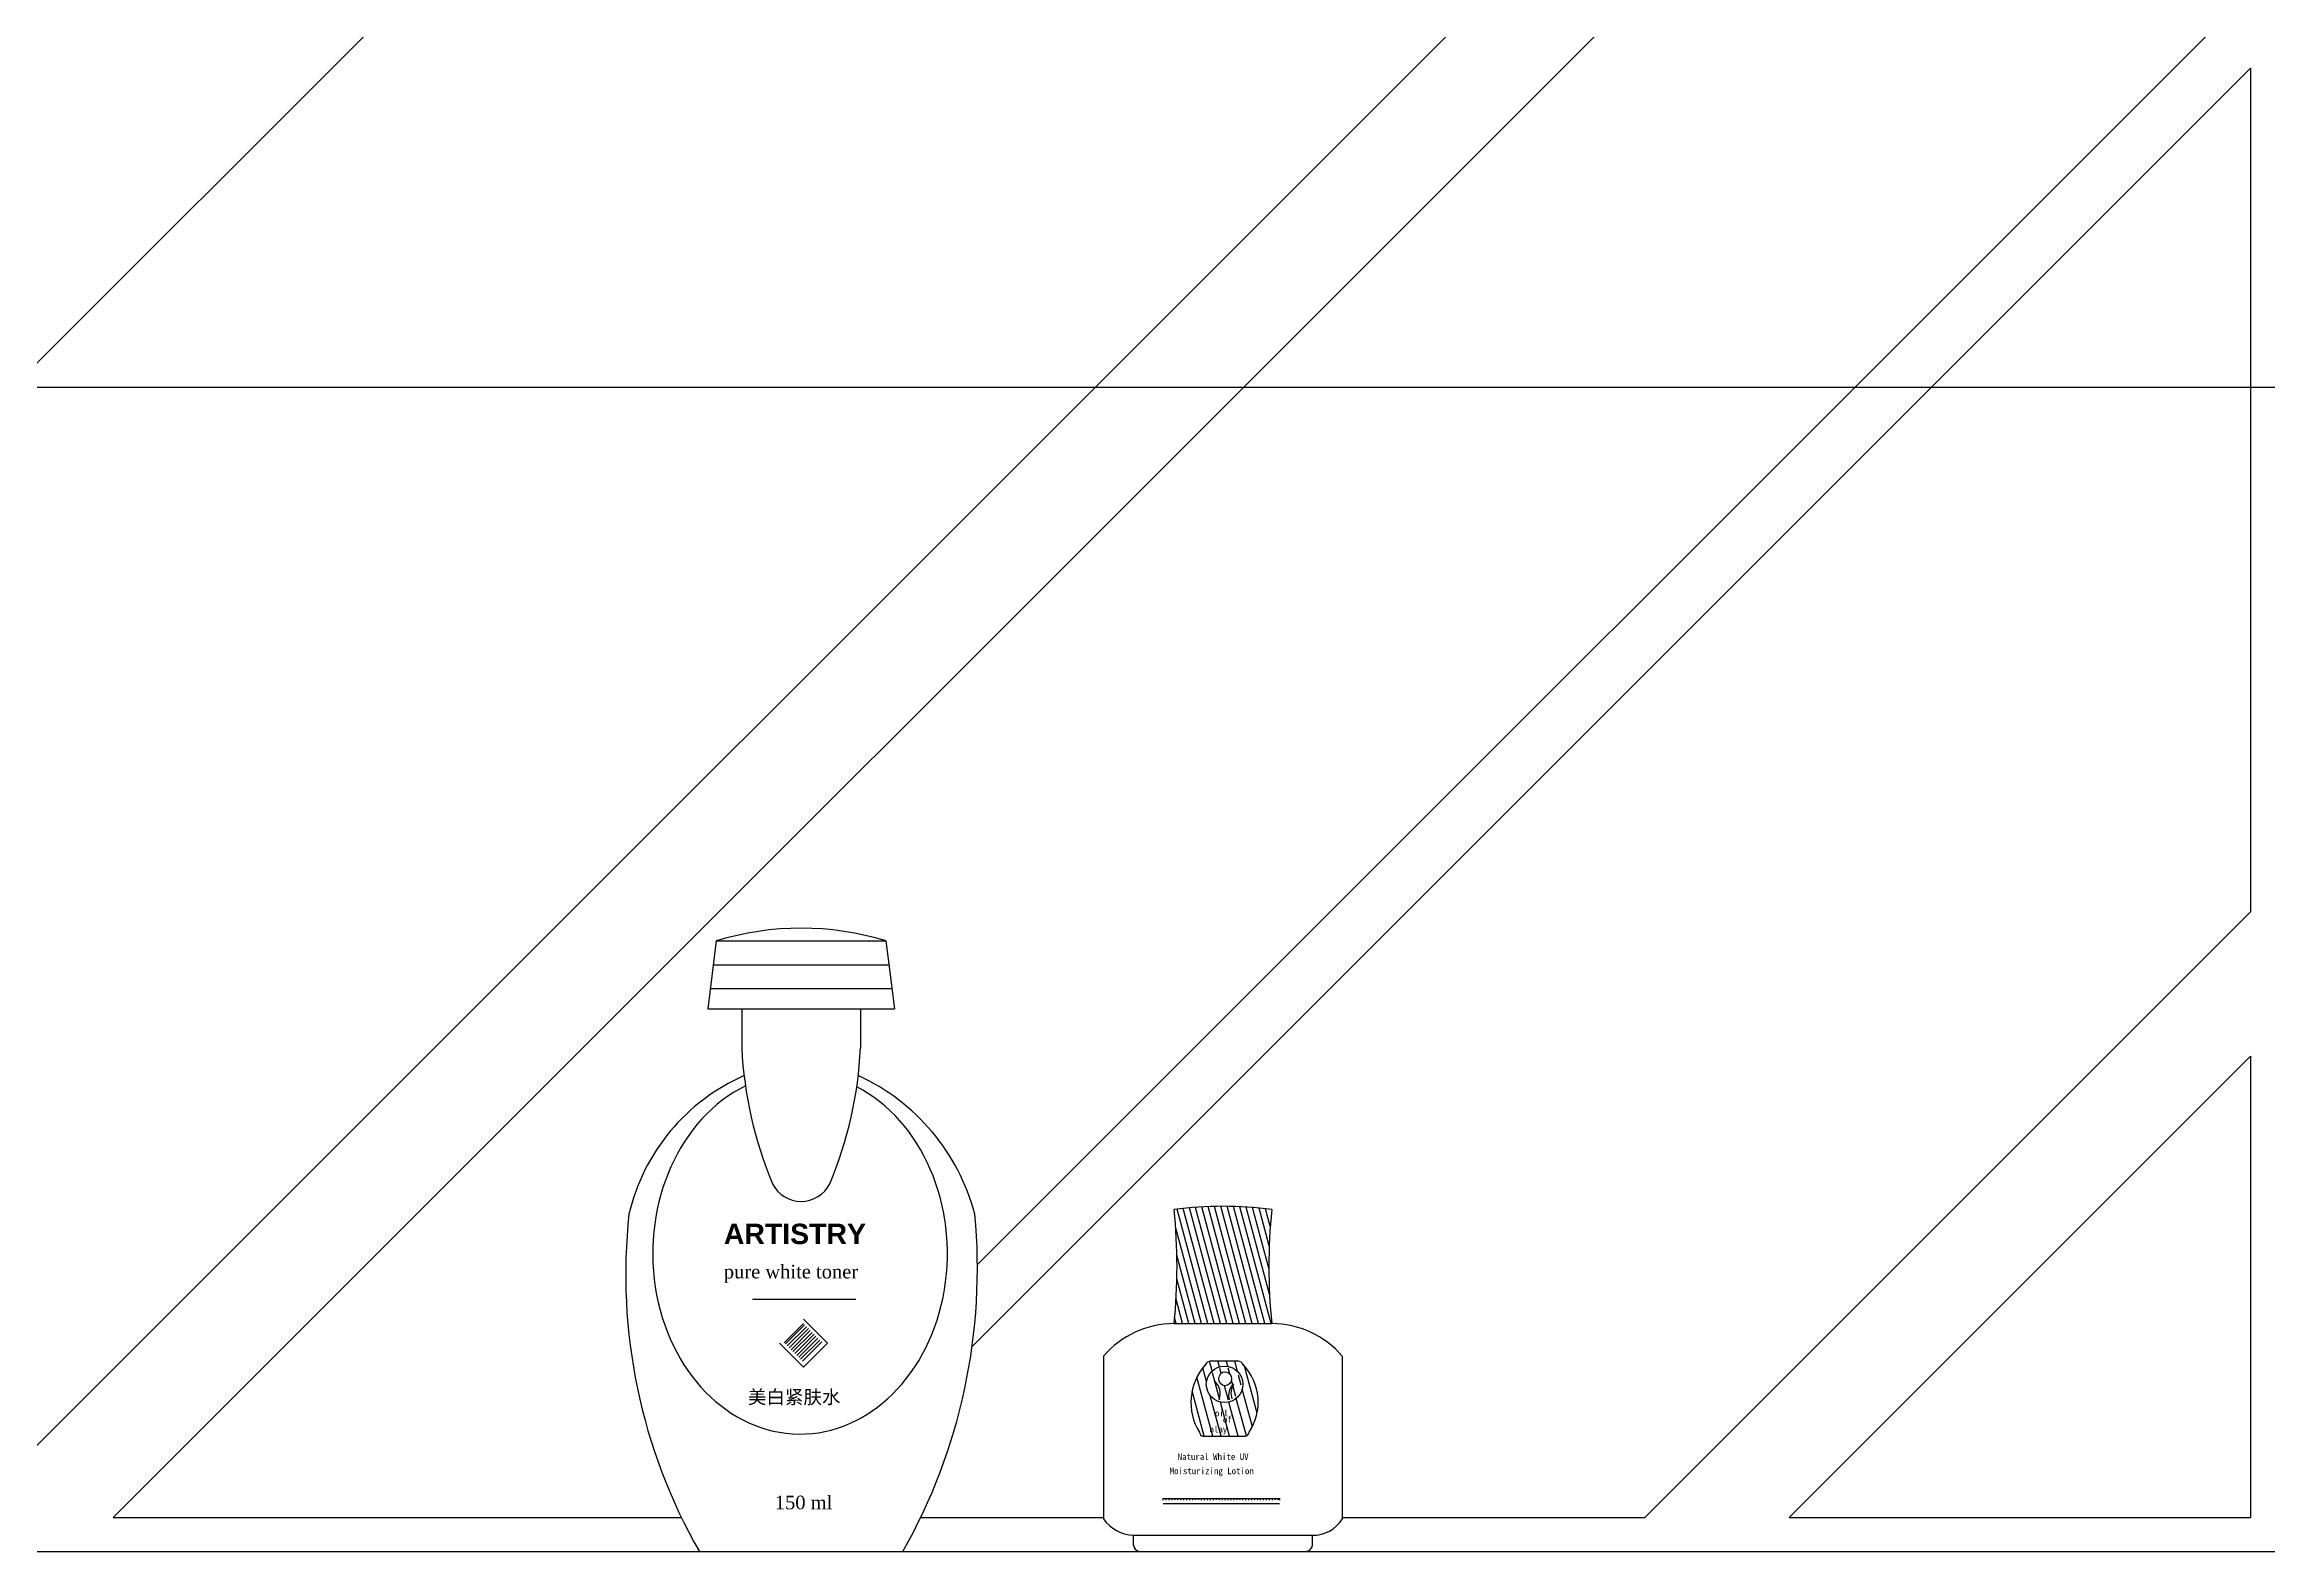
# Model space of a CAD drawing. Header units: inches. Extents: x 3 to 45, y 10.7 to 35.5.
# Drawn here: x 38.77 to 39.426, y 23.589 to 24.033 of the extents above; entities that cross this region are included whole.
import ezdxf

# ---------------------------------------------------------------- set-up
doc = ezdxf.new("R2010")
doc.units = ezdxf.units.IN
doc.header["$MEASUREMENT"] = 0
for name, color, linetype in [('02', 2, 'Continuous'), ('4', 4, 'Continuous'), ('8', 8, 'Continuous')]:
    doc.layers.add(name, color=color, linetype=linetype)
doc.styles.add('HT', font='swisseb.ttf')
doc.styles.add('STYLE2', font='')
doc.styles.add('STYLE4', font='dutcheb.ttf')
doc.styles.get('STYLE2').set_extended_font_data('SimHei')

msp = doc.modelspace()

# ---------------------------------------------------------------- hatches: boundary and pattern name
at = {"layer": '8'}
h = msp.add_hatch(dxfattribs=at)
h.set_pattern_fill('ANSI31', color=256, scale=0.0144, angle=60, style=0)
h.set_pattern_definition([(105, (18.5940726, 23.2607565), (-0.00173866649, -0.00046587428), [])])
h.paths.add_polyline_path([(39.13219, 23.68962, 0.068094), (39.10339, 23.68962, -0.05168), (39.10339, 23.65602), (39.13219, 23.65602, -0.05168)])
h = msp.add_hatch(dxfattribs=at)
h.set_pattern_fill('ANSI31', color=256, scale=0.00025, style=0)
h.set_pattern_definition([(45, (18.27798874, 23.6240931), (-0.000561266008, 0.000561266008), [])])
h.paths.add_polyline_path([(38.98847, 23.65035), (38.99413, 23.64469), (38.99978, 23.65035), (38.99413, 23.65601)])
h = msp.add_hatch(dxfattribs=at)
h.set_pattern_fill('ANSI31', color=256, scale=0.0192, angle=60, style=0)
h.set_pattern_definition([(105, (18.5940726, 23.2607565), (-0.00231822198, -0.0006211657), [])])
h.paths.add_polyline_path([(39.12385, 23.64382, 0.271674), (39.12216, 23.64501), (39.11422, 23.64501, 0.271674), (39.11253, 23.64382, 0.329653), (39.11085, 23.62398, 0.311183), (39.11195, 23.62282), (39.12443, 23.62282, 0.286488), (39.12553, 23.62403, 0.350404)])
h.paths.add_polyline_path([(39.1129, 23.63813, -1), (39.12368, 23.63813, -1)], flags=16)
h.paths.add_polyline_path([(39.11348, 23.63817, -1), (39.12318, 23.63817, -1)], flags=0)
edge = h.paths.add_edge_path(flags=0)
edge.add_ellipse((39.11847, 23.63977), major_axis=(-0.00007, -0.00206), ratio=0.920379, start_angle=0, end_angle=360)
h.paths.add_polyline_path([(39.11741, 23.62637), (39.12088, 23.62637), (39.12088, 23.62919), (39.11741, 23.62919)], flags=24)
h.paths.add_polyline_path([(39.11339, 23.62299), (39.11982, 23.62299), (39.11982, 23.62631), (39.11339, 23.62631)], flags=24)
h.paths.add_polyline_path([(39.11507, 23.62821), (39.11947, 23.62821), (39.11947, 23.63099), (39.11507, 23.63099)], flags=24)
h = msp.add_hatch(dxfattribs=at)
h.set_pattern_fill('ANSI31', color=256, scale=0.00672, angle=60, style=0)
h.set_pattern_definition([(105, (18.59407256, 23.26075655), (-0.000811377694, -0.000217407998), [])])
h.paths.add_polyline_path([(39.13445, 23.60396), (39.13445, 23.60444), (39.10013, 23.60444), (39.10013, 23.60396)])

# ---------------------------------------------------------------- linework, layer by layer
at = {"layer": '02'}
for p, q in [((38.54072, 23.71177), (39.42072, 24.59177)), ((38.74689, 23.59882), (39.42072, 24.27265)), ((38.79064, 23.59882), (39.42072, 24.2289)), ((39.04542, 23.67342), (39.42072, 24.04872)), ((39.04385, 23.64922), (39.42072, 24.02609)), ((39.42072, 24.02609), (39.42072, 23.77741)), ((38.47638, 23.93212), (42.36505, 23.93212)), ((39.24213, 23.59882), (39.42072, 23.77741)), ((38.96845, 23.76882), (38.96595, 23.74882)), ((38.96845, 23.76882), (39.01845, 23.76882)), ((39.01845, 23.76882), (39.02095, 23.74882)), ((38.96758, 23.76182), (39.01933, 23.76182)), ((38.96595, 23.74882), (39.02095, 23.74882)), ((38.9667, 23.75482), (39.0202, 23.75482)), ((38.97595, 23.74882), (38.97595, 23.73724)), ((39.01095, 23.74882), (39.01095, 23.73724)), ((39.28467, 23.59882), (39.42072, 23.73487)), ((39.42072, 23.73487), (39.42072, 23.59882)), ((38.97917, 23.66325), (39.00957, 23.66325)), ((39.00121, 23.65026), (38.99414, 23.65733)), ((38.98707, 23.65026), (38.99414, 23.64319)), ((38.99413, 23.65601), (38.98847, 23.65035)), ((38.99414, 23.64319), (39.00121, 23.65026)), ((39.10339, 23.65602), (39.13219, 23.65602)), ((39.08259, 23.64642), (39.08259, 23.59842)), ((39.11422, 23.64501), (39.12216, 23.64501)), ((39.15299, 23.64642), (39.15299, 23.59842)), ((39.11195, 23.62282), (39.12443, 23.62282)), ((39.10013, 23.60444), (39.13445, 23.60444)), ((39.10013, 23.60396), (39.10013, 23.60444)), ((39.13445, 23.60444), (39.13445, 23.60396)), ((38.79064, 23.59882), (38.95818, 23.59882)), ((39.02868, 23.59882), (39.08259, 23.59882)), ((39.10015, 23.60298), (39.13443, 23.60298)), ((39.15299, 23.59882), (39.24213, 23.59882)), ((39.28467, 23.59882), (39.42072, 23.59882)), ((39.09139, 23.59362), (39.14419, 23.59362)), ((39.09139, 23.59074), (39.09139, 23.59362)), ((39.14419, 23.59074), (39.14419, 23.59362))]:
    msp.add_line(p, q, dxfattribs=at)
msp.add_circle((39.11829, 23.63813), 0.00539, dxfattribs=at)
for centre, radius, start, end in [((38.99345, 23.68786), 0.08474, 72.84041, 107.15959), ((39.09593, 23.74336), 0.12014, 182.91998, 202.57527), ((38.89418, 23.74264), 0.1169, 337.1499, 357.35485), ((39.00068, 23.67463), 0.05957, 113.80476, 166.7085), ((38.98419, 23.67227), 0.06256, 14.87042, 65.33968), ((38.99345, 23.70153), 0.00948, 206.92255, 333.07745), ((39.11779, 23.58437), 0.10623, 82.20901, 97.79099), ((38.94129, 23.67282), 0.16297, 354.08315, 5.91685), ((39.29429, 23.67282), 0.16297, 174.08315, 185.91685), ((39.10606, 23.67046), 0.16432, 173.75657, 209.78954), ((38.87608, 23.67224), 0.16934, 330.48822, 5.45063), ((39.10345, 23.62856), 0.02746, 90.12089, 139.4294), ((39.13213, 23.62856), 0.02746, 40.5706, 89.87911), ((39.1251, 23.63276), 0.01674, 138.66428, 211.64411), ((39.11439, 23.64297), 0.00204, 94.73655, 155.53226), ((39.12199, 23.64297), 0.00204, 24.46774, 85.26345), ((39.1123, 23.63287), 0.01591, 326.23536, 43.47807), ((39.11173, 23.63527), 0.00527, 341.37354, 47.08651), ((39.12412, 23.63484), 0.00466, 133.04083, 196.71087), ((39.12542, 23.63548), 0.00527, 148.27512, 198.66674), ((39.11225, 23.6242), 0.00141, 188.70313, 257.84413), ((39.12401, 23.6243), 0.00154, 285.83117, 349.77666), ((39.09201, 23.60522), 0.01162, 215.83658, 266.9425), ((39.14431, 23.60387), 0.01025, 269.33423, 327.88669), ((39.09371, 23.59114), 0.00236, 189.82744, 260.17256), ((39.14187, 23.59114), 0.00236, 279.82744, 350.17256)]:
    msp.add_arc(centre, radius, start, end, dxfattribs=at)
for centre, major_axis, ratio, start_param, end_param in [((38.99315, 23.67666), (0, 0.05321), 0.816311, 0.379924, 5.888562), ((39.11847, 23.63977), (-0.00007, -0.00206), 0.920379, -1.570796, 4.712389)]:
    msp.add_ellipse(centre, major_axis=major_axis, ratio=ratio, start_param=start_param, end_param=end_param, dxfattribs=at)
at = {"layer": '4'}
msp.add_line((38.53072, 23.58882), (39.73072, 23.58882), dxfattribs=at)

# ---------------------------------------------------------------- texts
at = {"layer": '02'}
for s, height, style, p in [('ARTISTRY', 0.006, 'HT', (38.97067, 23.67947)), ('pure white toner', 0.004, 'STYLE4', (38.97067, 23.66935)), ('美白紧肤水', 0.004, 'STYLE4', (38.97777, 23.63238)), ('oil', 0.00192, 'STYLE2', (39.11542, 23.62867)), ('olay', 0.00192, 'STYLE2', (39.11383, 23.6239)), ('of', 0.00192, 'STYLE2', (39.11777, 23.62684)), ('Natural White UV', 0.00192, 'STYLE2', (39.10446, 23.61583)), ('Moisturizing Lotion', 0.00192, 'STYLE2', (39.10208, 23.61163)), ('150 ml', 0.004, 'STYLE4', (38.9857, 23.60129))]:
    msp.add_text(s, height=height, dxfattribs=dict(at, style=style)).set_placement(p)

doc.saveas('drawing.dxf')
